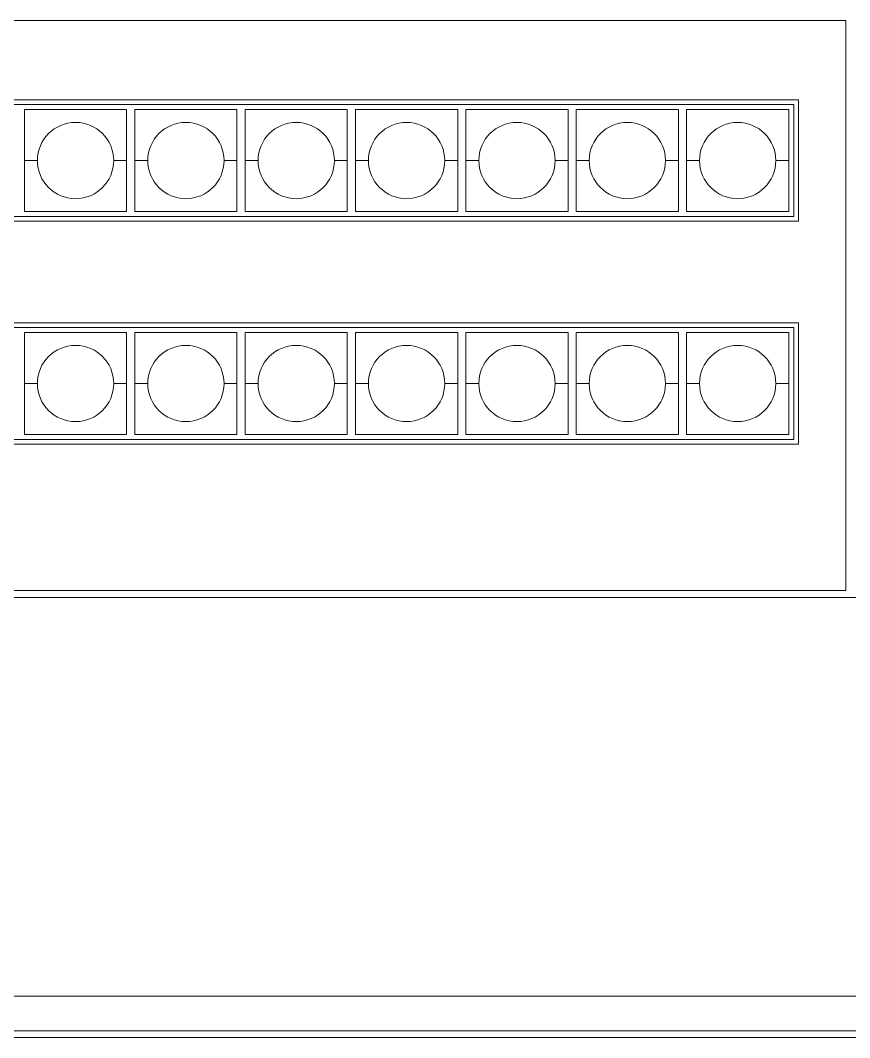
# Model space of a CAD drawing. Header units: millimetres. Extents: x 98 to 1129, y 87 to 737.
# Drawn here: x 235.1 to 376.3, y 91.1 to 264.5 of the extents above; entities that cross this region are included whole.
import ezdxf

# ---------------------------------------------------------------- set-up
doc = ezdxf.new("R2010")
doc.units = ezdxf.units.MM

msp = doc.modelspace()

# ---------------------------------------------------------------- linework, layer by layer
at = {"color": 7, "linetype": 'Continuous', "lineweight": 15}
for p, q in [((113.26, 264.537), (375.66, 264.537)), ((375.66, 264.537), (375.66, 167.336)), ((367.61, 250.987), (121.31, 250.987)), ((366.81, 250.187), (122.11, 250.187)), ((366.81, 231.087), (366.81, 250.187)), ((367.61, 230.287), (367.61, 250.987)), ((122.11, 231.087), (366.81, 231.087)), ((121.31, 230.287), (367.61, 230.287)), ((367.61, 212.987), (121.31, 212.987)), ((122.11, 212.187), (366.81, 212.187)), ((366.81, 212.187), (366.81, 193.087)), ((367.61, 192.287), (367.61, 212.987)), ((366.81, 193.087), (122.11, 193.087)), ((121.31, 192.287), (367.61, 192.287)), ((375.66, 167.336), (113.26, 167.336)), ((113.26, 166.136), (516.06, 166.136)), ((113.26, 98.196), (516.06, 98.196)), ((516.06, 92.277), (113.26, 92.277)), ((516.06, 91.137), (113.26, 91.137))]:
    msp.add_line(p, q, dxfattribs=at)
at = {"color": 7, "linetype": 'Continuous', "lineweight": 15, "flags": 128}
for points in [[(268.249, 193.087), (267.371, 193.125), (267.07, 193.087)], [(336.249, 193.087), (335.371, 193.125), (335.07, 193.087)]]:
    msp.add_lwpolyline(points, dxfattribs=at)
at = {"color": 7, "linetype": 'Continuous', "lineweight": 15}
for centre, start, end in [((244.46, 240.637), 0, 180), ((263.26, 240.637), 0, 180), ((282.06, 240.637), 0, 180), ((300.86, 240.637), 0, 180), ((319.66, 240.637), 0, 180), ((338.46, 240.637), 0, 180), ((357.26, 240.637), 0, 180), ((244.46, 240.637), 180, 0), ((263.26, 240.637), 180, 0), ((282.06, 240.637), 180, 0), ((300.86, 240.637), 180, 0), ((319.66, 240.637), 180, 0), ((338.46, 240.637), 180, 0), ((357.26, 240.637), 180, 0), ((244.46, 202.637), 0, 180), ((263.26, 202.637), 0, 180), ((282.06, 202.637), 0, 180), ((300.86, 202.637), 0, 180), ((319.66, 202.637), 0, 180), ((338.46, 202.637), 0, 180), ((357.26, 202.637), 0, 180), ((244.46, 202.637), 180, 0), ((263.26, 202.637), 180, 0), ((282.06, 202.637), 180, 0), ((300.86, 202.637), 180, 0), ((319.66, 202.637), 180, 0), ((338.46, 202.637), 180, 0), ((357.26, 202.637), 180, 0)]:
    msp.add_arc(centre, 6.5, start, end, dxfattribs=at)
for points, knots in [([(253.16, 249.337), (252.634, 249.337), (251.444, 249.337), (248.933, 249.337), (246.256, 249.337), (243.8, 249.337), (241.534, 249.337), (239.376, 249.337), (237.284, 249.337), (236.241, 249.337), (235.76, 249.337)], [0, 0, 0, 0, 0.1189243, 0.2690534, 0.406242, 0.5438101, 0.6527208, 0.7613603, 0.889886, 1, 1, 1, 1]), ([(235.76, 249.337), (235.76, 248.812), (235.76, 247.622), (235.76, 245.251), (235.76, 242.857), (235.76, 241.382), (235.76, 240.637)], [0, 0, 0, 0, 0.2379154, 0.5382584, 0.7670812, 1, 1, 1, 1]), ([(253.16, 240.637), (253.16, 241.402), (253.16, 242.929), (253.16, 245.222), (253.16, 247.363), (253.16, 248.706), (253.16, 249.244), (253.16, 249.337)], [0, 0, 0, 0, 0.2392959, 0.4780096, 0.7256154, 0.9522676, 1, 1, 1, 1]), ([(271.96, 249.337), (271.434, 249.337), (270.244, 249.337), (267.733, 249.337), (265.056, 249.337), (262.6, 249.337), (260.334, 249.337), (258.176, 249.337), (256.084, 249.337), (255.041, 249.337), (254.56, 249.337)], [0, 0, 0, 0, 0.1189241, 0.2690534, 0.4062419, 0.5438102, 0.6527207, 0.7613603, 0.8898861, 1, 1, 1, 1]), ([(254.56, 249.337), (254.56, 248.812), (254.56, 247.622), (254.56, 245.251), (254.56, 242.857), (254.56, 241.382), (254.56, 240.637)], [0, 0, 0, 0, 0.2379154, 0.5382584, 0.7670812, 1, 1, 1, 1]), ([(271.96, 240.637), (271.96, 241.402), (271.96, 242.929), (271.96, 245.222), (271.96, 247.363), (271.96, 248.706), (271.96, 249.244), (271.96, 249.337)], [0, 0, 0, 0, 0.2392959, 0.4780096, 0.7256154, 0.9522676, 1, 1, 1, 1]), ([(290.76, 249.337), (290.234, 249.337), (289.044, 249.337), (286.533, 249.337), (283.856, 249.337), (281.4, 249.337), (279.134, 249.337), (276.976, 249.337), (274.884, 249.337), (273.841, 249.337), (273.36, 249.337)], [0, 0, 0, 0, 0.1189242, 0.2690534, 0.406242, 0.5438101, 0.6527207, 0.7613604, 0.889886, 1, 1, 1, 1]), ([(273.36, 249.337), (273.36, 248.812), (273.36, 247.622), (273.36, 245.251), (273.36, 242.857), (273.36, 241.382), (273.36, 240.637)], [0, 0, 0, 0, 0.2379154, 0.5382584, 0.7670812, 1, 1, 1, 1]), ([(290.76, 240.637), (290.76, 241.402), (290.76, 242.929), (290.76, 245.222), (290.76, 247.363), (290.76, 248.706), (290.76, 249.244), (290.76, 249.337)], [0, 0, 0, 0, 0.2392959, 0.4780096, 0.7256154, 0.9522676, 1, 1, 1, 1]), ([(309.56, 249.337), (309.034, 249.337), (307.844, 249.337), (305.333, 249.337), (302.656, 249.337), (300.2, 249.337), (297.934, 249.337), (295.776, 249.337), (293.684, 249.337), (292.641, 249.337), (292.16, 249.337)], [0, 0, 0, 0, 0.1189242, 0.2690534, 0.406242, 0.5438102, 0.6527208, 0.7613603, 0.889886, 1, 1, 1, 1]), ([(292.16, 249.337), (292.16, 248.812), (292.16, 247.622), (292.16, 245.251), (292.16, 242.857), (292.16, 241.382), (292.16, 240.637)], [0, 0, 0, 0, 0.2379154, 0.5382584, 0.7670812, 1, 1, 1, 1]), ([(309.56, 240.637), (309.56, 241.402), (309.56, 242.929), (309.56, 245.222), (309.56, 247.363), (309.56, 248.706), (309.56, 249.244), (309.56, 249.337)], [0, 0, 0, 0, 0.2392959, 0.4780096, 0.7256154, 0.9522676, 1, 1, 1, 1]), ([(328.36, 249.337), (327.834, 249.337), (326.644, 249.337), (324.133, 249.337), (321.456, 249.337), (319, 249.337), (316.734, 249.337), (314.576, 249.337), (312.484, 249.337), (311.441, 249.337), (310.96, 249.337)], [0, 0, 0, 0, 0.1189242, 0.2690534, 0.406242, 0.5438102, 0.6527208, 0.7613603, 0.8898861, 1, 1, 1, 1]), ([(310.96, 249.337), (310.96, 248.812), (310.96, 247.622), (310.96, 245.251), (310.96, 242.857), (310.96, 241.382), (310.96, 240.637)], [0, 0, 0, 0, 0.2379154, 0.5382584, 0.7670812, 1, 1, 1, 1]), ([(328.36, 240.637), (328.36, 241.402), (328.36, 242.929), (328.36, 245.222), (328.36, 247.363), (328.36, 248.706), (328.36, 249.244), (328.36, 249.337)], [0, 0, 0, 0, 0.2392959, 0.4780096, 0.7256154, 0.9522676, 1, 1, 1, 1]), ([(347.16, 249.337), (346.634, 249.337), (345.444, 249.337), (342.933, 249.337), (340.256, 249.337), (337.8, 249.337), (335.534, 249.337), (333.376, 249.337), (331.284, 249.337), (330.241, 249.337), (329.76, 249.337)], [0, 0, 0, 0, 0.1189241, 0.2690535, 0.4062419, 0.5438101, 0.6527208, 0.7613603, 0.889886, 1, 1, 1, 1]), ([(329.76, 249.337), (329.76, 248.812), (329.76, 247.622), (329.76, 245.251), (329.76, 242.857), (329.76, 241.382), (329.76, 240.637)], [0, 0, 0, 0, 0.2379154, 0.5382584, 0.7670812, 1, 1, 1, 1]), ([(347.16, 240.637), (347.16, 241.402), (347.16, 242.929), (347.16, 245.222), (347.16, 247.363), (347.16, 248.706), (347.16, 249.244), (347.16, 249.337)], [0, 0, 0, 0, 0.2392959, 0.4780096, 0.7256154, 0.9522676, 1, 1, 1, 1]), ([(365.96, 249.337), (365.434, 249.337), (364.244, 249.337), (361.733, 249.337), (359.056, 249.337), (356.6, 249.337), (354.334, 249.337), (352.176, 249.337), (350.084, 249.337), (349.041, 249.337), (348.56, 249.337)], [0, 0, 0, 0, 0.118924, 0.2690533, 0.4062418, 0.5438101, 0.6527207, 0.7613602, 0.8898861, 1, 1, 1, 1]), ([(348.56, 249.337), (348.56, 248.812), (348.56, 247.622), (348.56, 245.251), (348.56, 242.857), (348.56, 241.382), (348.56, 240.637)], [0, 0, 0, 0, 0.2379154, 0.5382584, 0.7670812, 1, 1, 1, 1]), ([(365.96, 240.637), (365.96, 241.402), (365.96, 242.929), (365.96, 245.222), (365.96, 247.363), (365.96, 248.706), (365.96, 249.244), (365.96, 249.337)], [0, 0, 0, 0, 0.2392959, 0.4780096, 0.7256154, 0.9522676, 1, 1, 1, 1]), ([(235.76, 240.637), (236.168, 240.637), (236.886, 240.637), (237.636, 240.637), (237.96, 240.637)], [0, 0, 0, 0, 0.5679484, 1, 1, 1, 1]), ([(235.76, 240.637), (235.76, 239.873), (235.76, 238.346), (235.76, 236.053), (235.76, 233.912), (235.76, 232.569), (235.76, 232.031), (235.76, 231.937)], [0, 0, 0, 0, 0.2392958, 0.4780096, 0.7256153, 0.9522674, 1, 1, 1, 1]), ([(250.96, 240.637), (251.374, 240.637), (252.124, 240.637), (252.84, 240.637), (253.16, 240.637)], [0, 0, 0, 0, 0.5520217, 1, 1, 1, 1]), ([(253.16, 231.937), (253.16, 232.463), (253.16, 233.653), (253.16, 236.024), (253.16, 238.418), (253.16, 239.893), (253.16, 240.637)], [0, 0, 0, 0, 0.2379156, 0.5382586, 0.7670811, 1, 1, 1, 1]), ([(254.56, 240.637), (254.968, 240.637), (255.686, 240.637), (256.436, 240.637), (256.76, 240.637)], [0, 0, 0, 0, 0.5679477, 1, 1, 1, 1]), ([(254.56, 240.637), (254.56, 239.873), (254.56, 238.346), (254.56, 236.053), (254.56, 233.912), (254.56, 232.569), (254.56, 232.031), (254.56, 231.937)], [0, 0, 0, 0, 0.2392958, 0.4780096, 0.7256153, 0.9522674, 1, 1, 1, 1]), ([(269.76, 240.637), (270.174, 240.637), (270.924, 240.637), (271.64, 240.637), (271.96, 240.637)], [0, 0, 0, 0, 0.5520217, 1, 1, 1, 1]), ([(271.96, 231.937), (271.96, 232.463), (271.96, 233.653), (271.96, 236.024), (271.96, 238.418), (271.96, 239.893), (271.96, 240.637)], [0, 0, 0, 0, 0.2379156, 0.5382586, 0.7670811, 1, 1, 1, 1]), ([(273.36, 240.637), (273.768, 240.637), (274.486, 240.637), (275.236, 240.637), (275.56, 240.637)], [0, 0, 0, 0, 0.5679477, 1, 1, 1, 1]), ([(273.36, 240.637), (273.36, 239.873), (273.36, 238.346), (273.36, 236.053), (273.36, 233.912), (273.36, 232.569), (273.36, 232.031), (273.36, 231.937)], [0, 0, 0, 0, 0.2392958, 0.4780096, 0.7256153, 0.9522674, 1, 1, 1, 1]), ([(288.56, 240.637), (288.974, 240.637), (289.724, 240.637), (290.44, 240.637), (290.76, 240.637)], [0, 0, 0, 0, 0.5520217, 1, 1, 1, 1]), ([(290.76, 231.937), (290.76, 232.463), (290.76, 233.653), (290.76, 236.024), (290.76, 238.418), (290.76, 239.893), (290.76, 240.637)], [0, 0, 0, 0, 0.2379156, 0.5382586, 0.7670811, 1, 1, 1, 1]), ([(292.16, 240.637), (292.568, 240.637), (293.286, 240.637), (294.036, 240.637), (294.36, 240.637)], [0, 0, 0, 0, 0.5679475, 1, 1, 1, 1]), ([(292.16, 240.637), (292.16, 239.873), (292.16, 238.346), (292.16, 236.053), (292.16, 233.912), (292.16, 232.569), (292.16, 232.031), (292.16, 231.937)], [0, 0, 0, 0, 0.2392958, 0.4780096, 0.7256153, 0.9522674, 1, 1, 1, 1]), ([(307.36, 240.637), (307.774, 240.637), (308.524, 240.637), (309.24, 240.637), (309.56, 240.637)], [0, 0, 0, 0, 0.5520217, 1, 1, 1, 1]), ([(309.56, 231.937), (309.56, 232.463), (309.56, 233.653), (309.56, 236.024), (309.56, 238.418), (309.56, 239.893), (309.56, 240.637)], [0, 0, 0, 0, 0.2379156, 0.5382586, 0.7670811, 1, 1, 1, 1]), ([(310.96, 240.637), (311.368, 240.637), (312.086, 240.637), (312.836, 240.637), (313.16, 240.637)], [0, 0, 0, 0, 0.5679473, 1, 1, 1, 1]), ([(310.96, 240.637), (310.96, 239.873), (310.96, 238.346), (310.96, 236.053), (310.96, 233.912), (310.96, 232.569), (310.96, 232.031), (310.96, 231.937)], [0, 0, 0, 0, 0.2392958, 0.4780096, 0.7256153, 0.9522674, 1, 1, 1, 1]), ([(326.16, 240.637), (326.574, 240.637), (327.324, 240.637), (328.04, 240.637), (328.36, 240.637)], [0, 0, 0, 0, 0.5520217, 1, 1, 1, 1]), ([(328.36, 231.937), (328.36, 232.463), (328.36, 233.653), (328.36, 236.024), (328.36, 238.418), (328.36, 239.893), (328.36, 240.637)], [0, 0, 0, 0, 0.2379156, 0.5382586, 0.7670811, 1, 1, 1, 1]), ([(329.76, 240.637), (330.168, 240.637), (330.886, 240.637), (331.636, 240.637), (331.96, 240.637)], [0, 0, 0, 0, 0.5679473, 1, 1, 1, 1]), ([(329.76, 240.637), (329.76, 239.873), (329.76, 238.346), (329.76, 236.053), (329.76, 233.912), (329.76, 232.569), (329.76, 232.031), (329.76, 231.937)], [0, 0, 0, 0, 0.2392958, 0.4780096, 0.7256153, 0.9522674, 1, 1, 1, 1]), ([(344.96, 240.637), (345.374, 240.637), (346.124, 240.637), (346.84, 240.637), (347.16, 240.637)], [0, 0, 0, 0, 0.5520233, 1, 1, 1, 1]), ([(347.16, 231.937), (347.16, 232.463), (347.16, 233.653), (347.16, 236.024), (347.16, 238.418), (347.16, 239.893), (347.16, 240.637)], [0, 0, 0, 0, 0.2379156, 0.5382586, 0.7670811, 1, 1, 1, 1]), ([(348.56, 240.637), (348.968, 240.637), (349.686, 240.637), (350.436, 240.637), (350.76, 240.637)], [0, 0, 0, 0, 0.5679477, 1, 1, 1, 1]), ([(348.56, 240.637), (348.56, 239.873), (348.56, 238.346), (348.56, 236.053), (348.56, 233.912), (348.56, 232.569), (348.56, 232.031), (348.56, 231.937)], [0, 0, 0, 0, 0.2392958, 0.4780096, 0.7256153, 0.9522674, 1, 1, 1, 1]), ([(363.76, 240.637), (364.174, 240.637), (364.924, 240.637), (365.64, 240.637), (365.96, 240.637)], [0, 0, 0, 0, 0.552025, 1, 1, 1, 1]), ([(365.96, 231.937), (365.96, 232.463), (365.96, 233.653), (365.96, 236.024), (365.96, 238.418), (365.96, 239.893), (365.96, 240.637)], [0, 0, 0, 0, 0.2379156, 0.5382586, 0.7670811, 1, 1, 1, 1]), ([(235.76, 231.937), (236.286, 231.937), (237.475, 231.937), (239.987, 231.937), (242.664, 231.937), (245.12, 231.937), (247.385, 231.937), (249.544, 231.937), (251.636, 231.937), (252.679, 231.937), (253.16, 231.937)], [0, 0, 0, 0, 0.1189242, 0.2690535, 0.406242, 0.54381, 0.6527208, 0.7613602, 0.8898859, 1, 1, 1, 1]), ([(254.56, 231.937), (255.086, 231.937), (256.275, 231.937), (258.787, 231.937), (261.464, 231.937), (263.92, 231.937), (266.185, 231.937), (268.344, 231.937), (270.436, 231.937), (271.479, 231.937), (271.96, 231.937)], [0, 0, 0, 0, 0.1189241, 0.2690534, 0.4062421, 0.5438101, 0.6527207, 0.7613603, 0.889886, 1, 1, 1, 1]), ([(273.36, 231.937), (273.886, 231.937), (275.075, 231.937), (277.587, 231.937), (280.264, 231.937), (282.72, 231.937), (284.985, 231.937), (287.144, 231.937), (289.236, 231.937), (290.279, 231.937), (290.76, 231.937)], [0, 0, 0, 0, 0.1189242, 0.2690534, 0.4062419, 0.5438101, 0.6527207, 0.7613603, 0.8898859, 1, 1, 1, 1]), ([(292.16, 231.937), (292.686, 231.937), (293.875, 231.937), (296.387, 231.937), (299.064, 231.937), (301.52, 231.937), (303.785, 231.937), (305.944, 231.937), (308.036, 231.937), (309.079, 231.937), (309.56, 231.937)], [0, 0, 0, 0, 0.1189242, 0.2690534, 0.406242, 0.5438101, 0.6527207, 0.7613602, 0.8898859, 1, 1, 1, 1]), ([(310.96, 231.937), (311.486, 231.937), (312.675, 231.937), (315.187, 231.937), (317.864, 231.937), (320.32, 231.937), (322.585, 231.937), (324.744, 231.937), (326.836, 231.937), (327.879, 231.937), (328.36, 231.937)], [0, 0, 0, 0, 0.1189242, 0.2690533, 0.406242, 0.5438101, 0.6527207, 0.7613603, 0.8898859, 1, 1, 1, 1]), ([(329.76, 231.937), (330.286, 231.937), (331.475, 231.937), (333.987, 231.937), (336.664, 231.937), (339.12, 231.937), (341.385, 231.937), (343.544, 231.937), (345.636, 231.937), (346.679, 231.937), (347.16, 231.937)], [0, 0, 0, 0, 0.1189242, 0.2690533, 0.406242, 0.5438101, 0.6527208, 0.7613603, 0.889886, 1, 1, 1, 1]), ([(348.56, 231.937), (349.086, 231.937), (350.275, 231.937), (352.787, 231.937), (355.464, 231.937), (357.92, 231.937), (360.185, 231.937), (362.344, 231.937), (364.436, 231.937), (365.479, 231.937), (365.96, 231.937)], [0, 0, 0, 0, 0.1189241, 0.2690534, 0.4062419, 0.5438102, 0.6527208, 0.7613603, 0.8898861, 1, 1, 1, 1]), ([(253.16, 211.337), (252.634, 211.337), (251.444, 211.337), (248.933, 211.337), (246.256, 211.337), (243.8, 211.337), (241.534, 211.337), (239.376, 211.337), (237.284, 211.337), (236.241, 211.337), (235.76, 211.337)], [0, 0, 0, 0, 0.1189243, 0.2690533, 0.406242, 0.5438101, 0.6527208, 0.7613603, 0.8898858, 1, 1, 1, 1]), ([(235.76, 211.337), (235.76, 210.812), (235.76, 209.622), (235.76, 207.251), (235.76, 204.857), (235.76, 203.382), (235.76, 202.637)], [0, 0, 0, 0, 0.2379153, 0.53825845, 0.76708104, 1, 1, 1, 1]), ([(253.16, 202.637), (253.16, 203.402), (253.16, 204.929), (253.16, 207.222), (253.16, 209.363), (253.16, 210.706), (253.16, 211.244), (253.16, 211.337)], [0, 0, 0, 0, 0.2392961, 0.4780095, 0.7256153, 0.9522674, 1, 1, 1, 1]), ([(271.96, 211.337), (271.434, 211.337), (270.244, 211.337), (267.733, 211.337), (265.056, 211.337), (262.6, 211.337), (260.334, 211.337), (258.176, 211.337), (256.084, 211.337), (255.041, 211.337), (254.56, 211.337)], [0, 0, 0, 0, 0.1189241, 0.2690534, 0.4062419, 0.5438102, 0.6527207, 0.7613602, 0.889886, 1, 1, 1, 1]), ([(254.56, 211.337), (254.56, 210.812), (254.56, 209.622), (254.56, 207.251), (254.56, 204.857), (254.56, 203.382), (254.56, 202.637)], [0, 0, 0, 0, 0.2379153, 0.53825845, 0.76708104, 1, 1, 1, 1]), ([(271.96, 202.637), (271.96, 203.402), (271.96, 204.929), (271.96, 207.222), (271.96, 209.363), (271.96, 210.706), (271.96, 211.244), (271.96, 211.337)], [0, 0, 0, 0, 0.2392961, 0.4780095, 0.7256153, 0.9522674, 1, 1, 1, 1]), ([(290.76, 211.337), (290.234, 211.337), (289.044, 211.337), (286.533, 211.337), (283.856, 211.337), (281.4, 211.337), (279.134, 211.337), (276.976, 211.337), (274.884, 211.337), (273.841, 211.337), (273.36, 211.337)], [0, 0, 0, 0, 0.1189242, 0.2690534, 0.406242, 0.5438101, 0.6527207, 0.7613603, 0.8898859, 1, 1, 1, 1]), ([(273.36, 211.337), (273.36, 210.812), (273.36, 209.622), (273.36, 207.251), (273.36, 204.857), (273.36, 203.382), (273.36, 202.637)], [0, 0, 0, 0, 0.2379153, 0.53825845, 0.76708104, 1, 1, 1, 1]), ([(290.76, 202.637), (290.76, 203.402), (290.76, 204.929), (290.76, 207.222), (290.76, 209.363), (290.76, 210.706), (290.76, 211.244), (290.76, 211.337)], [0, 0, 0, 0, 0.2392961, 0.4780095, 0.7256153, 0.9522674, 1, 1, 1, 1]), ([(309.56, 211.337), (309.034, 211.337), (307.844, 211.337), (305.333, 211.337), (302.656, 211.337), (300.2, 211.337), (297.934, 211.337), (295.776, 211.337), (293.684, 211.337), (292.641, 211.337), (292.16, 211.337)], [0, 0, 0, 0, 0.1189242, 0.2690534, 0.406242, 0.5438102, 0.6527207, 0.7613603, 0.8898859, 1, 1, 1, 1]), ([(292.16, 211.337), (292.16, 210.812), (292.16, 209.622), (292.16, 207.251), (292.16, 204.857), (292.16, 203.382), (292.16, 202.637)], [0, 0, 0, 0, 0.2379153, 0.53825845, 0.76708104, 1, 1, 1, 1]), ([(309.56, 202.637), (309.56, 203.402), (309.56, 204.929), (309.56, 207.222), (309.56, 209.363), (309.56, 210.706), (309.56, 211.244), (309.56, 211.337)], [0, 0, 0, 0, 0.2392961, 0.4780095, 0.7256153, 0.9522674, 1, 1, 1, 1]), ([(328.36, 211.337), (327.834, 211.337), (326.644, 211.337), (324.133, 211.337), (321.456, 211.337), (319, 211.337), (316.734, 211.337), (314.576, 211.337), (312.484, 211.337), (311.441, 211.337), (310.96, 211.337)], [0, 0, 0, 0, 0.1189242, 0.2690534, 0.406242, 0.5438102, 0.6527208, 0.7613603, 0.8898859, 1, 1, 1, 1]), ([(310.96, 211.337), (310.96, 210.812), (310.96, 209.622), (310.96, 207.251), (310.96, 204.857), (310.96, 203.382), (310.96, 202.637)], [0, 0, 0, 0, 0.2379153, 0.53825845, 0.76708104, 1, 1, 1, 1]), ([(328.36, 202.637), (328.36, 203.402), (328.36, 204.929), (328.36, 207.222), (328.36, 209.363), (328.36, 210.706), (328.36, 211.244), (328.36, 211.337)], [0, 0, 0, 0, 0.2392961, 0.4780095, 0.7256153, 0.9522674, 1, 1, 1, 1]), ([(347.16, 211.337), (346.634, 211.337), (345.444, 211.337), (342.933, 211.337), (340.256, 211.337), (337.8, 211.337), (335.534, 211.337), (333.376, 211.337), (331.284, 211.337), (330.241, 211.337), (329.76, 211.337)], [0, 0, 0, 0, 0.1189241, 0.2690534, 0.4062419, 0.5438101, 0.6527208, 0.7613603, 0.8898859, 1, 1, 1, 1]), ([(329.76, 211.337), (329.76, 210.812), (329.76, 209.622), (329.76, 207.251), (329.76, 204.857), (329.76, 203.382), (329.76, 202.637)], [0, 0, 0, 0, 0.2379153, 0.53825845, 0.76708104, 1, 1, 1, 1]), ([(347.16, 202.637), (347.16, 203.402), (347.16, 204.929), (347.16, 207.222), (347.16, 209.363), (347.16, 210.706), (347.16, 211.244), (347.16, 211.337)], [0, 0, 0, 0, 0.2392961, 0.4780095, 0.7256153, 0.9522674, 1, 1, 1, 1]), ([(365.96, 211.337), (365.434, 211.337), (364.244, 211.337), (361.733, 211.337), (359.056, 211.337), (356.6, 211.337), (354.334, 211.337), (352.176, 211.337), (350.084, 211.337), (349.041, 211.337), (348.56, 211.337)], [0, 0, 0, 0, 0.118924, 0.2690533, 0.4062418, 0.5438101, 0.6527207, 0.7613602, 0.889886, 1, 1, 1, 1]), ([(348.56, 211.337), (348.56, 210.812), (348.56, 209.622), (348.56, 207.251), (348.56, 204.857), (348.56, 203.382), (348.56, 202.637)], [0, 0, 0, 0, 0.2379153, 0.53825845, 0.76708104, 1, 1, 1, 1]), ([(365.96, 202.637), (365.96, 203.402), (365.96, 204.929), (365.96, 207.222), (365.96, 209.363), (365.96, 210.706), (365.96, 211.244), (365.96, 211.337)], [0, 0, 0, 0, 0.2392961, 0.4780095, 0.7256153, 0.9522674, 1, 1, 1, 1]), ([(235.76, 202.637), (236.168, 202.637), (236.886, 202.637), (237.636, 202.637), (237.96, 202.637)], [0, 0, 0, 0, 0.5679484, 1, 1, 1, 1]), ([(235.76, 202.637), (235.76, 201.873), (235.76, 200.346), (235.76, 198.053), (235.76, 195.912), (235.76, 194.569), (235.76, 194.031), (235.76, 193.937)], [0, 0, 0, 0, 0.2392959, 0.4780099, 0.7256155, 0.9522674, 1, 1, 1, 1]), ([(250.96, 202.637), (251.374, 202.637), (252.124, 202.637), (252.84, 202.637), (253.16, 202.637)], [0, 0, 0, 0, 0.55202139, 1, 1, 1, 1]), ([(253.16, 193.937), (253.16, 194.463), (253.16, 195.653), (253.16, 198.024), (253.16, 200.418), (253.16, 201.893), (253.16, 202.637)], [0, 0, 0, 0, 0.2379152, 0.5382585, 0.7670812, 1, 1, 1, 1]), ([(254.56, 202.637), (254.968, 202.637), (255.686, 202.637), (256.436, 202.637), (256.76, 202.637)], [0, 0, 0, 0, 0.5679477, 1, 1, 1, 1]), ([(254.56, 202.637), (254.56, 201.873), (254.56, 200.346), (254.56, 198.053), (254.56, 195.912), (254.56, 194.569), (254.56, 194.031), (254.56, 193.937)], [0, 0, 0, 0, 0.2392959, 0.4780099, 0.7256155, 0.9522674, 1, 1, 1, 1]), ([(269.76, 202.637), (270.174, 202.637), (270.924, 202.637), (271.64, 202.637), (271.96, 202.637)], [0, 0, 0, 0, 0.55202139, 1, 1, 1, 1]), ([(271.96, 193.937), (271.96, 194.463), (271.96, 195.653), (271.96, 198.024), (271.96, 200.418), (271.96, 201.893), (271.96, 202.637)], [0, 0, 0, 0, 0.2379152, 0.5382585, 0.7670812, 1, 1, 1, 1]), ([(273.36, 202.637), (273.768, 202.637), (274.486, 202.637), (275.236, 202.637), (275.56, 202.637)], [0, 0, 0, 0, 0.5679477, 1, 1, 1, 1]), ([(273.36, 202.637), (273.36, 201.873), (273.36, 200.346), (273.36, 198.053), (273.36, 195.912), (273.36, 194.569), (273.36, 194.031), (273.36, 193.937)], [0, 0, 0, 0, 0.2392959, 0.4780099, 0.7256155, 0.9522674, 1, 1, 1, 1]), ([(288.56, 202.637), (288.974, 202.637), (289.724, 202.637), (290.44, 202.637), (290.76, 202.637)], [0, 0, 0, 0, 0.55202139, 1, 1, 1, 1]), ([(290.76, 193.937), (290.76, 194.463), (290.76, 195.653), (290.76, 198.024), (290.76, 200.418), (290.76, 201.893), (290.76, 202.637)], [0, 0, 0, 0, 0.2379152, 0.5382585, 0.7670812, 1, 1, 1, 1]), ([(292.16, 202.637), (292.568, 202.637), (293.286, 202.637), (294.036, 202.637), (294.36, 202.637)], [0, 0, 0, 0, 0.5679475, 1, 1, 1, 1]), ([(292.16, 202.637), (292.16, 201.873), (292.16, 200.346), (292.16, 198.053), (292.16, 195.912), (292.16, 194.569), (292.16, 194.031), (292.16, 193.937)], [0, 0, 0, 0, 0.2392959, 0.4780099, 0.7256155, 0.9522674, 1, 1, 1, 1]), ([(307.36, 202.637), (307.774, 202.637), (308.524, 202.637), (309.24, 202.637), (309.56, 202.637)], [0, 0, 0, 0, 0.55202139, 1, 1, 1, 1]), ([(309.56, 193.937), (309.56, 194.463), (309.56, 195.653), (309.56, 198.024), (309.56, 200.418), (309.56, 201.893), (309.56, 202.637)], [0, 0, 0, 0, 0.2379152, 0.5382585, 0.7670812, 1, 1, 1, 1]), ([(310.96, 202.637), (311.368, 202.637), (312.086, 202.637), (312.836, 202.637), (313.16, 202.637)], [0, 0, 0, 0, 0.5679473, 1, 1, 1, 1]), ([(310.96, 202.637), (310.96, 201.873), (310.96, 200.346), (310.96, 198.053), (310.96, 195.912), (310.96, 194.569), (310.96, 194.031), (310.96, 193.937)], [0, 0, 0, 0, 0.2392959, 0.4780099, 0.7256155, 0.9522674, 1, 1, 1, 1]), ([(326.16, 202.637), (326.574, 202.637), (327.324, 202.637), (328.04, 202.637), (328.36, 202.637)], [0, 0, 0, 0, 0.55202139, 1, 1, 1, 1]), ([(328.36, 193.937), (328.36, 194.463), (328.36, 195.653), (328.36, 198.024), (328.36, 200.418), (328.36, 201.893), (328.36, 202.637)], [0, 0, 0, 0, 0.2379152, 0.5382585, 0.7670812, 1, 1, 1, 1]), ([(329.76, 202.637), (330.168, 202.637), (330.886, 202.637), (331.636, 202.637), (331.96, 202.637)], [0, 0, 0, 0, 0.5679473, 1, 1, 1, 1]), ([(329.76, 202.637), (329.76, 201.873), (329.76, 200.346), (329.76, 198.053), (329.76, 195.912), (329.76, 194.569), (329.76, 194.031), (329.76, 193.937)], [0, 0, 0, 0, 0.2392959, 0.4780099, 0.7256155, 0.9522674, 1, 1, 1, 1]), ([(344.96, 202.637), (345.374, 202.637), (346.124, 202.637), (346.84, 202.637), (347.16, 202.637)], [0, 0, 0, 0, 0.552023, 1, 1, 1, 1]), ([(347.16, 193.937), (347.16, 194.463), (347.16, 195.653), (347.16, 198.024), (347.16, 200.418), (347.16, 201.893), (347.16, 202.637)], [0, 0, 0, 0, 0.2379152, 0.5382585, 0.7670812, 1, 1, 1, 1]), ([(348.56, 202.637), (348.968, 202.637), (349.686, 202.637), (350.436, 202.637), (350.76, 202.637)], [0, 0, 0, 0, 0.5679477, 1, 1, 1, 1]), ([(348.56, 202.637), (348.56, 201.873), (348.56, 200.346), (348.56, 198.053), (348.56, 195.912), (348.56, 194.569), (348.56, 194.031), (348.56, 193.937)], [0, 0, 0, 0, 0.2392959, 0.4780099, 0.7256155, 0.9522674, 1, 1, 1, 1]), ([(363.76, 202.637), (364.174, 202.637), (364.924, 202.637), (365.64, 202.637), (365.96, 202.637)], [0, 0, 0, 0, 0.5520246, 1, 1, 1, 1]), ([(365.96, 193.937), (365.96, 194.463), (365.96, 195.653), (365.96, 198.024), (365.96, 200.418), (365.96, 201.893), (365.96, 202.637)], [0, 0, 0, 0, 0.2379152, 0.5382585, 0.7670812, 1, 1, 1, 1]), ([(235.76, 193.937), (236.286, 193.937), (237.475, 193.937), (239.987, 193.937), (242.664, 193.937), (245.12, 193.937), (247.385, 193.937), (249.544, 193.937), (251.636, 193.937), (252.679, 193.937), (253.16, 193.937)], [0, 0, 0, 0, 0.1189243, 0.2690535, 0.406242, 0.5438101, 0.6527208, 0.7613603, 0.889886, 1, 1, 1, 1]), ([(254.56, 193.937), (255.086, 193.937), (256.275, 193.937), (258.787, 193.937), (261.464, 193.937), (263.92, 193.937), (266.185, 193.937), (268.344, 193.937), (270.436, 193.937), (271.479, 193.937), (271.96, 193.937)], [0, 0, 0, 0, 0.1189241, 0.2690534, 0.4062421, 0.5438102, 0.6527207, 0.7613604, 0.8898861, 1, 1, 1, 1]), ([(273.36, 193.937), (273.886, 193.937), (275.075, 193.937), (277.587, 193.937), (280.264, 193.937), (282.72, 193.937), (284.985, 193.937), (287.144, 193.937), (289.236, 193.937), (290.279, 193.937), (290.76, 193.937)], [0, 0, 0, 0, 0.1189242, 0.2690534, 0.406242, 0.5438102, 0.6527208, 0.7613604, 0.889886, 1, 1, 1, 1]), ([(292.16, 193.937), (292.686, 193.937), (293.875, 193.937), (296.387, 193.937), (299.064, 193.937), (301.52, 193.937), (303.785, 193.937), (305.944, 193.937), (308.036, 193.937), (309.079, 193.937), (309.56, 193.937)], [0, 0, 0, 0, 0.1189242, 0.2690534, 0.406242, 0.5438102, 0.6527208, 0.7613603, 0.8898861, 1, 1, 1, 1]), ([(310.96, 193.937), (311.486, 193.937), (312.675, 193.937), (315.187, 193.937), (317.864, 193.937), (320.32, 193.937), (322.585, 193.937), (324.744, 193.937), (326.836, 193.937), (327.879, 193.937), (328.36, 193.937)], [0, 0, 0, 0, 0.1189242, 0.2690534, 0.406242, 0.5438101, 0.6527207, 0.7613603, 0.889886, 1, 1, 1, 1]), ([(329.76, 193.937), (330.286, 193.937), (331.475, 193.937), (333.987, 193.937), (336.664, 193.937), (339.12, 193.937), (341.385, 193.937), (343.544, 193.937), (345.636, 193.937), (346.679, 193.937), (347.16, 193.937)], [0, 0, 0, 0, 0.1189242, 0.2690533, 0.406242, 0.5438101, 0.6527209, 0.7613604, 0.8898861, 1, 1, 1, 1]), ([(348.56, 193.937), (349.086, 193.937), (350.275, 193.937), (352.787, 193.937), (355.464, 193.937), (357.92, 193.937), (360.185, 193.937), (362.344, 193.937), (364.436, 193.937), (365.479, 193.937), (365.96, 193.937)], [0, 0, 0, 0, 0.1189241, 0.2690535, 0.406242, 0.5438103, 0.6527208, 0.7613604, 0.8898862, 1, 1, 1, 1])]:
    msp.add_open_spline(points, degree=3, knots=knots, dxfattribs=at)

doc.saveas('drawing.dxf')
